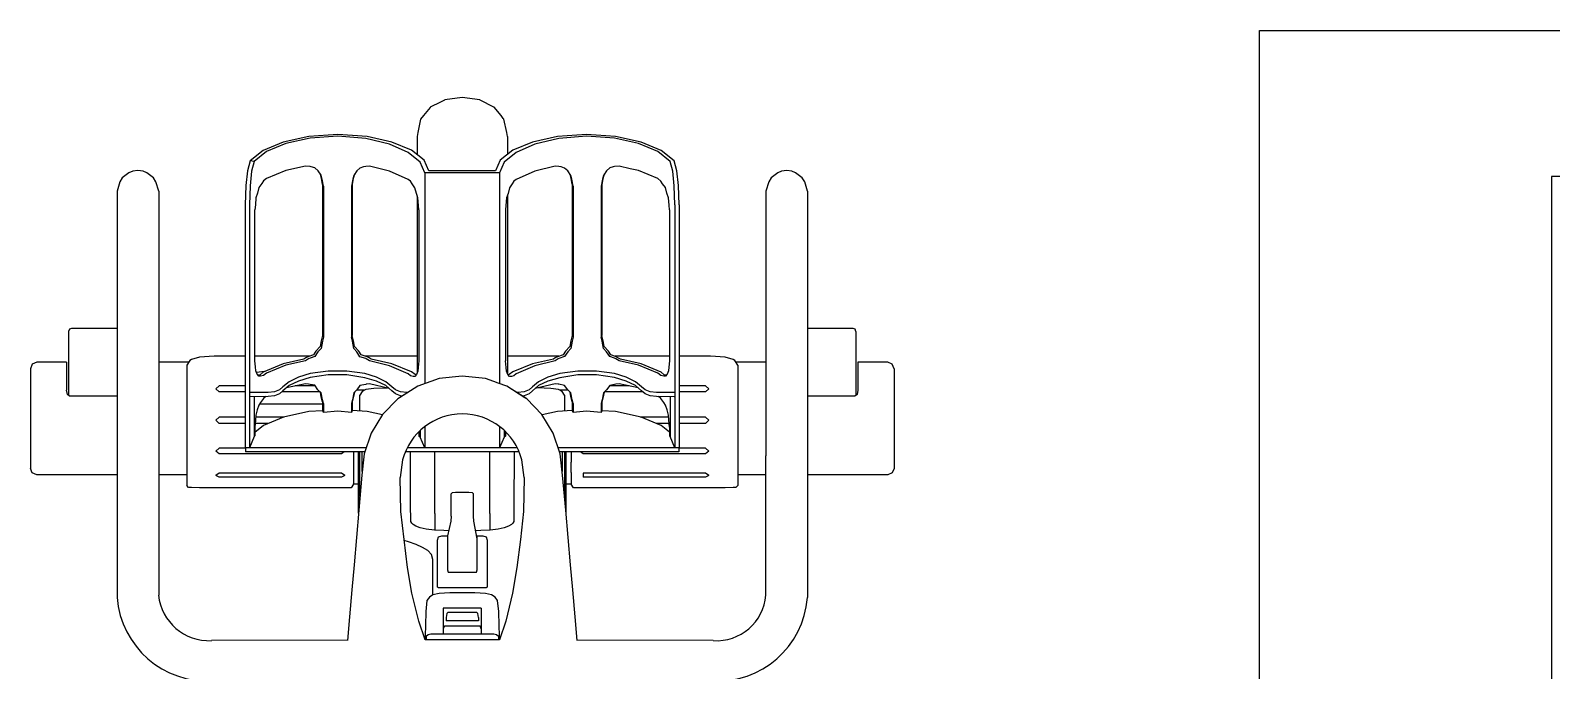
# Model space of a CAD drawing. Header units: millimetres. Extents: x 61345 to 69644, y 9491 to 29385.
# Drawn here: x 66960.1 to 67064.2, y 12051.8 to 12095.7 of the extents above; entities that cross this region are included whole.
import ezdxf

# ---------------------------------------------------------------- set-up
doc = ezdxf.new("R2010")
doc.units = ezdxf.units.MM
doc.layers.add('Plan Archi', color=8, linetype='Continuous')

msp = doc.modelspace()

# ---------------------------------------------------------------- linework, layer by layer
at = {"layer": 'Plan Archi'}
for p, q in [((66988.13, 12090.75), (66987.44, 12090.39)), ((66988.41, 12090.89), (66988.13, 12090.75)), ((66988.43, 12090.9), (66988.41, 12090.89)), ((66989.63, 12091.07), (66988.43, 12090.9)), ((66990.83, 12090.9), (66989.63, 12091.07)), ((66990.85, 12090.89), (66990.83, 12090.9)), ((66991.8, 12090.4), (66990.85, 12090.89)), ((66986.78, 12089.57), (66986.59, 12088.66)), ((66986.97, 12089.84), (66986.78, 12089.57)), ((66987.43, 12090.37), (66986.97, 12089.84)), ((66987.44, 12090.39), (66987.43, 12090.37)), ((66991.82, 12090.39), (66991.8, 12090.4)), ((66992.29, 12089.84), (66991.82, 12090.39)), ((66992.44, 12089.63), (66992.29, 12089.84)), ((66992.48, 12089.57), (66992.44, 12089.63)), ((66992.68, 12088.66), (66992.48, 12089.57)), ((66981.12, 12088.53), (66979.12, 12088.39)), ((66983.11, 12088.39), (66981.12, 12088.53)), ((66986.59, 12088.66), (66986.54, 12088.38)), ((66992.72, 12088.38), (66992.68, 12088.66)), ((66998.13, 12088.53), (66996.14, 12088.39)), ((67000.13, 12088.39), (66998.13, 12088.53)), ((66976.01, 12087.44), (66975.11, 12086.72)), ((66977.38, 12088.01), (66976.01, 12087.44)), ((66977.55, 12087.91), (66976.24, 12087.37)), ((66979.12, 12088.39), (66977.38, 12088.01)), ((66979.21, 12088.27), (66977.55, 12087.91)), ((66981.12, 12088.41), (66979.21, 12088.27)), ((66983.02, 12088.26), (66981.12, 12088.41)), ((66984.65, 12087.87), (66983.02, 12088.26)), ((66984.82, 12088.01), (66983.11, 12088.39)), ((66985.93, 12087.3), (66984.65, 12087.87)), ((66986.16, 12087.45), (66984.82, 12088.01)), ((66987.03, 12086.77), (66986.16, 12087.45)), ((66986.54, 12088.38), (66986.54, 12087.16)), ((66993.09, 12087.45), (66992.22, 12086.77)), ((66992.72, 12088.38), (66992.72, 12087.17)), ((66994.43, 12088.01), (66993.09, 12087.45)), ((66994.6, 12087.87), (66993.32, 12087.3)), ((66996.14, 12088.39), (66994.43, 12088.01)), ((66996.23, 12088.26), (66994.6, 12087.87)), ((66998.13, 12088.41), (66996.23, 12088.26)), ((67000.04, 12088.27), (66998.13, 12088.41)), ((67001.7, 12087.91), (67000.04, 12088.27)), ((67001.87, 12088.01), (67000.13, 12088.39)), ((67003.01, 12087.37), (67001.7, 12087.91)), ((67003.24, 12087.44), (67001.87, 12088.01)), ((67004.14, 12086.72), (67003.24, 12087.44)), ((66975.11, 12086.72), (66974.93, 12086.03)), ((66975.38, 12086.68), (66975.11, 12086.72)), ((66975.38, 12086.68), (66975.21, 12086.01)), ((66976.24, 12087.37), (66975.38, 12086.68)), ((66986.76, 12086.63), (66985.93, 12087.3)), ((66987.06, 12085.91), (66986.76, 12086.63)), ((66987.34, 12086.03), (66987.03, 12086.77)), ((66992.22, 12086.77), (66991.91, 12086.03)), ((66992.49, 12086.63), (66992.19, 12085.91)), ((66993.32, 12087.3), (66992.49, 12086.63)), ((67003.87, 12086.68), (67003.01, 12087.37)), ((67004.04, 12086.01), (67003.87, 12086.68)), ((67004.32, 12086.03), (67004.14, 12086.72)), ((66966.36, 12085.55), (66966.2, 12085.29)), ((66966.81, 12085.91), (66966.36, 12085.55)), ((66967.07, 12086.02), (66966.81, 12085.91)), ((66967.43, 12086.06), (66967.07, 12086.02)), ((66967.78, 12086.02), (66967.43, 12086.06)), ((66968.04, 12085.91), (66967.78, 12086.02)), ((66968.49, 12085.55), (66968.04, 12085.91)), ((66968.66, 12085.29), (66968.49, 12085.55)), ((66974.93, 12086.03), (66974.82, 12085.03)), ((66975.21, 12086.01), (66975.11, 12085.02)), ((66976.03, 12085.35), (66975.92, 12085.17)), ((66976.24, 12085.51), (66976.03, 12085.35)), ((66977.55, 12086.06), (66976.24, 12085.51)), ((66978.9, 12086.35), (66977.55, 12086.06)), ((66979.21, 12086.33), (66978.9, 12086.35)), ((66979.29, 12086.32), (66979.21, 12086.33)), ((66979.53, 12086.24), (66979.29, 12086.32)), ((66979.76, 12086.03), (66979.53, 12086.24)), ((66979.97, 12085.74), (66979.76, 12086.03)), ((66980, 12085.51), (66979.92, 12085.8)), ((66980.04, 12085.47), (66979.97, 12085.74)), ((66980.07, 12085.11), (66980, 12085.51)), ((66980.13, 12084.99), (66980.04, 12085.47)), ((66982.13, 12085.47), (66982.04, 12084.99)), ((66982.17, 12085.51), (66982.1, 12085.12)), ((66982.2, 12085.73), (66982.13, 12085.47)), ((66982.25, 12085.8), (66982.17, 12085.51)), ((66982.41, 12086.03), (66982.2, 12085.73)), ((66982.63, 12086.23), (66982.41, 12086.03)), ((66982.88, 12086.31), (66982.63, 12086.23)), ((66983.02, 12086.34), (66982.88, 12086.31)), ((66983.27, 12086.35), (66983.02, 12086.34)), ((66984.65, 12086.02), (66983.27, 12086.35)), ((66985.93, 12085.45), (66984.65, 12086.02)), ((66986.08, 12085.33), (66985.93, 12085.45)), ((66986.2, 12085.14), (66986.08, 12085.33)), ((66987.06, 12085.91), (66987.06, 12071.46)), ((66992.19, 12085.91), (66987.06, 12085.91)), ((66991.91, 12086.03), (66987.34, 12086.03)), ((66992.19, 12085.91), (66992.19, 12071.46)), ((66993.17, 12085.33), (66993.05, 12085.14)), ((66993.32, 12085.45), (66993.17, 12085.33)), ((66994.6, 12086.02), (66993.32, 12085.45)), ((66995.99, 12086.35), (66994.6, 12086.02)), ((66996.23, 12086.34), (66995.99, 12086.35)), ((66996.39, 12086.31), (66996.23, 12086.34)), ((66996.63, 12086.23), (66996.39, 12086.31)), ((66996.86, 12086.03), (66996.63, 12086.23)), ((66997.06, 12085.73), (66996.86, 12086.03)), ((66997.09, 12085.51), (66997.01, 12085.8)), ((66997.13, 12085.47), (66997.06, 12085.73)), ((66997.16, 12085.12), (66997.09, 12085.51)), ((66997.22, 12084.99), (66997.13, 12085.47)), ((66999.22, 12085.47), (66999.14, 12084.99)), ((66999.26, 12085.5), (66999.19, 12085.11)), ((66999.29, 12085.73), (66999.22, 12085.47)), ((66999.26, 12085.5), (66999.22, 12085.47)), ((66999.34, 12085.8), (66999.26, 12085.5)), ((66999.5, 12086.03), (66999.29, 12085.73)), ((66999.73, 12086.24), (66999.5, 12086.03)), ((66999.97, 12086.32), (66999.73, 12086.24)), ((67000.04, 12086.33), (66999.97, 12086.32)), ((67000.36, 12086.35), (67000.04, 12086.33)), ((67001.13, 12086.18), (67000.36, 12086.35)), ((67001.7, 12086.06), (67001.13, 12086.18)), ((67003.01, 12085.51), (67001.7, 12086.06)), ((67003.22, 12085.34), (67003.01, 12085.51)), ((67003.34, 12085.16), (67003.22, 12085.34)), ((67004.14, 12085.02), (67004.04, 12086.01)), ((67004.43, 12085.03), (67004.32, 12086.03)), ((67010.77, 12085.55), (67010.61, 12085.29)), ((67011.22, 12085.91), (67010.77, 12085.55)), ((67011.48, 12086.02), (67011.22, 12085.91)), ((67011.84, 12086.06), (67011.48, 12086.02)), ((67012.19, 12086.02), (67011.84, 12086.06)), ((67012.45, 12085.91), (67012.19, 12086.02)), ((67012.9, 12085.55), (67012.45, 12085.91)), ((67013.07, 12085.29), (67012.9, 12085.55)), ((66966.2, 12085.29), (66966.01, 12084.64)), ((66966.01, 12084.64), (66966.01, 12070.77)), ((66968.85, 12084.64), (66968.66, 12085.29)), ((66968.85, 12084.64), (66968.85, 12070.77)), ((66974.82, 12085.03), (66974.78, 12083.71)), ((66975.11, 12085.02), (66975.07, 12083.71)), ((66975.62, 12084.52), (66975.51, 12084.19)), ((66975.71, 12084.89), (66975.62, 12084.52)), ((66975.92, 12085.17), (66975.71, 12084.89)), ((66980.07, 12085.11), (66980.07, 12080.42)), ((66980.13, 12084.99), (66980.13, 12081.57)), ((66982.04, 12084.99), (66982.04, 12081.59)), ((66982.1, 12085.12), (66982.1, 12080.38)), ((66986.38, 12084.88), (66986.2, 12085.14)), ((66986.49, 12084.48), (66986.38, 12084.88)), ((66986.59, 12084.18), (66986.49, 12084.48)), ((66986.54, 12084.33), (66986.54, 12084.3)), ((66986.54, 12084.31), (66986.54, 12084.3)), ((66986.54, 12084.3), (66986.54, 12081.71)), ((66992.77, 12084.48), (66992.66, 12084.18)), ((66992.72, 12084.36), (66992.72, 12084.3)), ((66992.72, 12084.3), (66992.72, 12081.71)), ((66992.87, 12084.88), (66992.77, 12084.48)), ((66993.05, 12085.14), (66992.87, 12084.88)), ((66997.16, 12085.12), (66997.16, 12080.37)), ((66997.22, 12084.99), (66997.22, 12081.58)), ((66999.19, 12085.11), (66999.14, 12084.99)), ((66999.14, 12084.99), (66999.14, 12081.58)), ((66999.19, 12085.11), (66999.19, 12080.43)), ((67003.54, 12084.89), (67003.34, 12085.16)), ((67003.64, 12084.51), (67003.54, 12084.89)), ((67003.75, 12084.19), (67003.64, 12084.51)), ((67004.18, 12083.71), (67004.14, 12085.02)), ((67004.47, 12083.71), (67004.43, 12085.03)), ((67010.61, 12085.29), (67010.42, 12084.64)), ((67010.42, 12084.64), (67010.42, 12070.77)), ((67013.26, 12084.64), (67013.07, 12085.29)), ((67013.26, 12084.64), (67013.26, 12070.77)), ((66974.78, 12083.71), (66974.78, 12067.07)), ((66975.07, 12083.71), (66975.07, 12067.07)), ((66975.47, 12083.7), (66975.43, 12083.38)), ((66975.43, 12073.03), (66975.43, 12083.38)), ((66975.51, 12084.19), (66975.47, 12083.7)), ((66986.63, 12083.66), (66986.59, 12084.18)), ((66986.66, 12083.37), (66986.63, 12083.66)), ((66986.66, 12083.37), (66986.66, 12076.53)), ((66992.62, 12083.66), (66992.59, 12083.37)), ((66992.59, 12083.37), (66992.59, 12076.59)), ((66992.66, 12084.18), (66992.62, 12083.66)), ((67003.79, 12083.69), (67003.75, 12084.19)), ((67003.82, 12083.38), (67003.79, 12083.69)), ((67003.82, 12083.38), (67003.82, 12076.86)), ((67004.18, 12083.71), (67004.18, 12067.07)), ((67004.47, 12083.71), (67004.47, 12067.07)), ((66980.13, 12081.57), (66980.13, 12074.65)), ((66982.04, 12081.59), (66982.04, 12074.64)), ((66986.54, 12081.71), (66986.54, 12078.97)), ((66992.72, 12081.71), (66992.72, 12078.97)), ((66997.22, 12081.58), (66997.22, 12074.65)), ((66999.14, 12081.58), (66999.14, 12074.65)), ((66980.07, 12080.42), (66980.07, 12074.77)), ((66982.1, 12080.38), (66982.1, 12074.77)), ((66997.16, 12080.37), (66997.16, 12074.77)), ((66999.19, 12080.43), (66999.19, 12074.76)), ((66986.54, 12078.97), (66986.54, 12076.13)), ((66992.72, 12078.97), (66992.72, 12076.13)), ((66986.54, 12076.13), (66986.54, 12073.23)), ((66986.66, 12076.53), (66986.66, 12073.02)), ((66992.59, 12076.59), (66992.59, 12073.02)), ((66992.72, 12076.13), (66992.72, 12073.23)), ((67003.82, 12076.86), (67003.82, 12073.03)), ((66962.74, 12075.19), (66962.68, 12075.04)), ((66962.68, 12075.04), (66962.68, 12074.73)), ((66962.89, 12075.25), (66962.74, 12075.19)), ((66966.01, 12075.25), (66962.89, 12075.25)), ((67016.38, 12075.25), (67013.26, 12075.25)), ((67016.52, 12075.19), (67016.38, 12075.25)), ((67016.58, 12075.04), (67016.52, 12075.19)), ((67016.58, 12075.04), (67016.58, 12074.73)), ((66962.68, 12074.73), (66962.68, 12073.84)), ((66979.91, 12074), (66979.61, 12073.68)), ((66979.97, 12073.88), (66979.75, 12073.64)), ((66979.98, 12074.4), (66979.91, 12074)), ((66980.06, 12074.38), (66979.97, 12073.88)), ((66980.07, 12074.77), (66979.98, 12074.4)), ((66980.13, 12074.65), (66980.06, 12074.38)), ((66982.11, 12074.38), (66982.04, 12074.64)), ((66982.19, 12074.4), (66982.1, 12074.77)), ((66982.2, 12073.88), (66982.11, 12074.38)), ((66982.26, 12074.01), (66982.19, 12074.4)), ((66982.41, 12073.64), (66982.2, 12073.88)), ((66982.56, 12073.68), (66982.26, 12074.01)), ((66997, 12074.01), (66996.7, 12073.68)), ((66997.06, 12073.88), (66996.85, 12073.64)), ((66997.07, 12074.4), (66997, 12074.01)), ((66997.15, 12074.38), (66997.06, 12073.88)), ((66997.16, 12074.77), (66997.07, 12074.4)), ((66997.22, 12074.65), (66997.15, 12074.38)), ((66999.2, 12074.38), (66999.14, 12074.65)), ((66999.28, 12074.4), (66999.19, 12074.76)), ((66999.29, 12073.88), (66999.2, 12074.38)), ((66999.35, 12074), (66999.28, 12074.4)), ((66999.51, 12073.64), (66999.29, 12073.88)), ((66999.65, 12073.68), (66999.35, 12074)), ((67016.58, 12074.73), (67016.58, 12073.84)), ((66960.52, 12072.93), (66960.2, 12072.8)), ((66962.55, 12072.93), (66960.52, 12072.93)), ((66962.55, 12072.93), (66962.55, 12072.63)), ((66962.68, 12073.84), (66962.68, 12072.51)), ((66970.9, 12072.93), (66968.85, 12072.93)), ((66970.98, 12073.04), (66970.77, 12072.73)), ((66971.09, 12073.11), (66970.98, 12073.04)), ((66971.64, 12073.28), (66971.09, 12073.11)), ((66972.64, 12073.34), (66971.64, 12073.28)), ((66972.98, 12073.34), (66972.64, 12073.34)), ((66974.78, 12073.34), (66972.98, 12073.34)), ((66979.17, 12073.34), (66975.43, 12073.34)), ((66975.47, 12072.61), (66975.43, 12073.03)), ((66977.38, 12072.83), (66976.01, 12072.26)), ((66978.79, 12073.14), (66977.38, 12072.83)), ((66978.9, 12073.03), (66977.55, 12072.73)), ((66978.93, 12073.23), (66978.79, 12073.14)), ((66979.11, 12073.16), (66978.9, 12073.03)), ((66979.12, 12073.32), (66978.93, 12073.23)), ((66979.21, 12073.21), (66979.11, 12073.16)), ((66979.45, 12073.44), (66979.12, 12073.32)), ((66979.53, 12073.32), (66979.21, 12073.21)), ((66979.61, 12073.68), (66979.45, 12073.44)), ((66979.75, 12073.64), (66979.53, 12073.32)), ((66982.63, 12073.31), (66982.41, 12073.64)), ((66982.72, 12073.44), (66982.56, 12073.68)), ((66983.02, 12073.18), (66982.63, 12073.31)), ((66983.11, 12073.31), (66982.72, 12073.44)), ((66986.54, 12073.34), (66983.01, 12073.34)), ((66983.06, 12073.16), (66983.02, 12073.18)), ((66983.27, 12073.02), (66983.06, 12073.16)), ((66983.26, 12073.23), (66983.11, 12073.31)), ((66983.39, 12073.15), (66983.26, 12073.23)), ((66984.65, 12072.69), (66983.27, 12073.02)), ((66984.82, 12072.83), (66983.39, 12073.15)), ((66986.16, 12072.27), (66984.82, 12072.83)), ((66986.54, 12073.23), (66986.54, 12072.21)), ((66986.66, 12073.02), (66986.62, 12072.57)), ((66992.63, 12072.57), (66992.59, 12073.02)), ((66996.25, 12073.34), (66992.72, 12073.34)), ((66992.72, 12073.23), (66992.72, 12072.19)), ((66994.43, 12072.83), (66993.09, 12072.27)), ((66995.87, 12073.15), (66994.43, 12072.83)), ((66995.99, 12073.03), (66994.6, 12072.69)), ((66996, 12073.23), (66995.87, 12073.15)), ((66996.2, 12073.16), (66995.99, 12073.03)), ((66996.14, 12073.3), (66996, 12073.23)), ((66996.54, 12073.44), (66996.14, 12073.3)), ((66996.23, 12073.18), (66996.2, 12073.16)), ((66996.63, 12073.32), (66996.23, 12073.18)), ((66996.7, 12073.68), (66996.54, 12073.44)), ((66996.85, 12073.64), (66996.63, 12073.32)), ((66999.73, 12073.32), (66999.51, 12073.64)), ((66999.81, 12073.44), (66999.65, 12073.68)), ((67000.04, 12073.21), (66999.73, 12073.32)), ((67000.13, 12073.33), (66999.81, 12073.44)), ((67000.15, 12073.16), (67000.04, 12073.21)), ((67003.82, 12073.34), (67000.09, 12073.34)), ((67000.33, 12073.22), (67000.13, 12073.33)), ((67000.36, 12073.02), (67000.15, 12073.16)), ((67000.47, 12073.14), (67000.33, 12073.22)), ((67001.7, 12072.73), (67000.36, 12073.02)), ((67001.87, 12072.83), (67000.47, 12073.14)), ((67003.24, 12072.26), (67001.87, 12072.83)), ((67003.82, 12073.03), (67003.78, 12072.6)), ((67006.28, 12073.34), (67004.47, 12073.34)), ((67006.62, 12073.34), (67006.28, 12073.34)), ((67007.62, 12073.28), (67006.62, 12073.34)), ((67008.18, 12073.11), (67007.62, 12073.28)), ((67008.29, 12073.04), (67008.18, 12073.11)), ((67008.49, 12072.73), (67008.29, 12073.04)), ((67010.42, 12072.93), (67008.36, 12072.93)), ((67016.58, 12073.84), (67016.58, 12072.51)), ((67018.75, 12072.93), (67016.71, 12072.93)), ((67016.71, 12072.93), (67016.71, 12072.63)), ((67019.06, 12072.8), (67018.75, 12072.93)), ((66960.2, 12072.8), (66960.07, 12072.48)), ((66960.07, 12072.48), (66960.07, 12072.22)), ((66960.07, 12072.22), (66960.07, 12071.49)), ((66962.55, 12072.63), (66962.55, 12071.8)), ((66962.55, 12071.8), (66962.55, 12071.03)), ((66962.68, 12072.51), (66962.68, 12070.94)), ((66970.77, 12072.73), (66970.77, 12071.97)), ((66970.77, 12071.97), (66970.77, 12071.06)), ((66975.51, 12072.34), (66975.47, 12072.61)), ((66975.6, 12072.12), (66975.51, 12072.34)), ((66976.1, 12072.3), (66975.55, 12072.24)), ((66975.71, 12071.97), (66975.6, 12072.12)), ((66975.79, 12072.08), (66975.65, 12072.05)), ((66975.83, 12071.97), (66975.71, 12071.97)), ((66976.01, 12072.26), (66975.79, 12072.08)), ((66976.03, 12072.02), (66975.83, 12071.97)), ((66976.24, 12072.19), (66976.03, 12072.02)), ((66977.55, 12072.73), (66976.24, 12072.19)), ((66978.41, 12071.91), (66977.78, 12071.6)), ((66979.22, 12072.15), (66978.41, 12071.91)), ((66979.22, 12071.88), (66978.41, 12071.63)), ((66980.45, 12072.33), (66979.22, 12072.15)), ((66980.45, 12072.06), (66979.22, 12071.88)), ((66981.73, 12072.33), (66980.45, 12072.33)), ((66981.73, 12072.06), (66980.45, 12072.06)), ((66982.96, 12072.15), (66981.73, 12072.33)), ((66982.96, 12071.87), (66981.73, 12072.06)), ((66983.77, 12071.91), (66982.96, 12072.15)), ((66983.77, 12071.63), (66982.96, 12071.87)), ((66984.4, 12071.6), (66983.77, 12071.91)), ((66985.93, 12072.13), (66984.65, 12072.69)), ((66986.08, 12072), (66985.93, 12072.13)), ((66986.26, 12071.96), (66986.08, 12072)), ((66986.4, 12072.09), (66986.16, 12072.27)), ((66986.38, 12071.96), (66986.26, 12071.96)), ((66986.49, 12072.09), (66986.38, 12071.96)), ((66986.47, 12072.07), (66986.4, 12072.09)), ((66986.59, 12072.33), (66986.49, 12072.09)), ((66986.62, 12072.57), (66986.59, 12072.33)), ((66988.04, 12071.81), (66987.48, 12071.61)), ((66989.63, 12071.98), (66988.04, 12071.81)), ((66991.23, 12071.81), (66989.63, 12071.98)), ((66991.79, 12071.61), (66991.23, 12071.81)), ((66992.66, 12072.33), (66992.63, 12072.57)), ((66992.76, 12072.1), (66992.66, 12072.33)), ((66992.87, 12071.96), (66992.76, 12072.1)), ((66992.85, 12072.09), (66992.78, 12072.07)), ((66993.09, 12072.27), (66992.85, 12072.09)), ((66992.99, 12071.96), (66992.87, 12071.96)), ((66993.17, 12072.01), (66992.99, 12071.96)), ((66993.32, 12072.13), (66993.17, 12072.01)), ((66994.6, 12072.69), (66993.32, 12072.13)), ((66995.49, 12071.91), (66994.86, 12071.6)), ((66996.3, 12072.15), (66995.49, 12071.91)), ((66996.3, 12071.87), (66995.49, 12071.63)), ((66997.53, 12072.33), (66996.3, 12072.15)), ((66997.53, 12072.06), (66996.3, 12071.87)), ((66998.81, 12072.33), (66997.53, 12072.33)), ((66998.81, 12072.06), (66997.53, 12072.06)), ((67000.04, 12072.15), (66998.81, 12072.33)), ((67000.04, 12071.88), (66998.81, 12072.06)), ((67000.85, 12071.91), (67000.04, 12072.15)), ((67000.85, 12071.63), (67000.04, 12071.88)), ((67001.48, 12071.6), (67000.85, 12071.91)), ((67003.01, 12072.19), (67001.7, 12072.73)), ((67003.22, 12072.02), (67003.01, 12072.19)), ((67003.42, 12071.97), (67003.22, 12072.02)), ((67003.46, 12072.08), (67003.24, 12072.26)), ((67003.54, 12071.97), (67003.42, 12071.97)), ((67003.6, 12072.05), (67003.46, 12072.08)), ((67003.65, 12072.12), (67003.54, 12071.97)), ((67003.75, 12072.34), (67003.65, 12072.12)), ((67003.78, 12072.6), (67003.75, 12072.34)), ((67008.49, 12072.73), (67008.49, 12071.97)), ((67008.49, 12071.97), (67008.49, 12071.06)), ((67016.58, 12072.51), (67016.58, 12070.94)), ((67016.71, 12072.63), (67016.71, 12071.8)), ((67016.71, 12071.8), (67016.71, 12071.03)), ((67019.19, 12072.48), (67019.06, 12072.8)), ((67019.19, 12072.48), (67019.19, 12072.22)), ((67019.19, 12072.22), (67019.19, 12071.49)), ((66960.07, 12071.49), (66960.07, 12070.38)), ((66962.61, 12070.72), (66962.55, 12071.03)), ((66962.68, 12070.94), (66962.68, 12070.66)), ((66966.01, 12070.77), (66966.01, 12069.75)), ((66968.85, 12070.77), (66968.85, 12069.75)), ((66970.77, 12071.06), (66970.77, 12070.04)), ((66972.98, 12071.31), (66972.76, 12071.12)), ((66972.98, 12070.9), (66972.76, 12071.12)), ((66974.78, 12071.31), (66972.98, 12071.31)), ((66974.78, 12070.9), (66972.98, 12070.9)), ((66976.34, 12070.85), (66975.11, 12070.85)), ((66976.77, 12070.91), (66976.34, 12070.85)), ((66977.12, 12071.05), (66976.77, 12070.91)), ((66977.12, 12070.77), (66976.77, 12070.63)), ((66977.36, 12071.24), (66977.12, 12071.05)), ((66977.36, 12070.97), (66977.12, 12070.77)), ((66979.9, 12070.9), (66977.28, 12070.9)), ((66977.78, 12071.6), (66977.36, 12071.24)), ((66977.78, 12071.33), (66977.36, 12070.97)), ((66978.9, 12071.46), (66977.6, 12071.18)), ((66978.41, 12071.63), (66977.78, 12071.33)), ((66979.56, 12071.31), (66978.19, 12071.31)), ((66979.11, 12071.42), (66978.9, 12071.46)), ((66979.21, 12071.41), (66979.11, 12071.42)), ((66979.53, 12071.35), (66979.21, 12071.41)), ((66979.75, 12071.05), (66979.53, 12071.35)), ((66979.97, 12070.84), (66979.75, 12071.05)), ((66979.98, 12070.57), (66979.92, 12070.89)), ((66980.06, 12070.36), (66979.97, 12070.84)), ((66982.2, 12070.84), (66982.11, 12070.35)), ((66982.25, 12070.89), (66982.19, 12070.58)), ((66982.41, 12071.05), (66982.2, 12070.84)), ((66982.96, 12071.02), (66982.39, 12071.02)), ((66982.63, 12071.34), (66982.41, 12071.05)), ((66983.02, 12071.41), (66982.63, 12071.34)), ((66982.79, 12070.92), (66982.63, 12070.68)), ((66983.04, 12071.07), (66982.79, 12070.92)), ((66983.06, 12071.42), (66983.02, 12071.41)), ((66983.57, 12071.14), (66983.04, 12071.07)), ((66983.27, 12071.45), (66983.06, 12071.42)), ((66984.63, 12071.13), (66983.27, 12071.45)), ((66984.48, 12071.16), (66983.57, 12071.14)), ((66984.4, 12071.33), (66983.77, 12071.63)), ((66984.82, 12071.24), (66984.4, 12071.6)), ((66984.82, 12070.97), (66984.4, 12071.33)), ((66985.06, 12071.05), (66984.82, 12071.24)), ((66985.06, 12070.77), (66984.82, 12070.97)), ((66985.4, 12070.91), (66985.06, 12071.05)), ((66985.4, 12070.63), (66985.06, 12070.77)), ((66986.51, 12071.24), (66985.23, 12070.42)), ((66986.59, 12071.3), (66985.34, 12070.5)), ((66985.84, 12070.85), (66985.4, 12070.91)), ((66985.84, 12070.85), (66985.84, 12070.81)), ((66985.9, 12070.85), (66985.84, 12070.85)), ((66986.59, 12071.3), (66986.51, 12071.24)), ((66987.17, 12071.5), (66986.59, 12071.3)), ((66987.48, 12071.61), (66987.17, 12071.5)), ((66992.09, 12071.5), (66991.79, 12071.61)), ((66992.67, 12071.3), (66992.09, 12071.5)), ((66992.75, 12071.24), (66992.67, 12071.3)), ((66993.92, 12070.5), (66992.67, 12071.3)), ((66994.04, 12070.42), (66992.75, 12071.24)), ((66993.43, 12070.85), (66993.36, 12070.85)), ((66993.86, 12070.91), (66993.43, 12070.85)), ((66994.21, 12071.05), (66993.86, 12070.91)), ((66994.21, 12070.77), (66993.86, 12070.63)), ((66994.44, 12071.24), (66994.21, 12071.05)), ((66994.44, 12070.97), (66994.21, 12070.77)), ((66994.86, 12071.6), (66994.44, 12071.24)), ((66994.86, 12071.33), (66994.44, 12070.97)), ((66995.99, 12071.46), (66994.63, 12071.13)), ((66995.69, 12071.14), (66994.77, 12071.17)), ((66995.49, 12071.63), (66994.86, 12071.33)), ((66996.22, 12071.07), (66995.69, 12071.14)), ((66996.2, 12071.42), (66995.99, 12071.46)), ((66996.23, 12071.42), (66996.2, 12071.42)), ((66996.48, 12070.92), (66996.22, 12071.07)), ((66996.63, 12071.34), (66996.23, 12071.42)), ((66996.88, 12071.02), (66996.31, 12071.02)), ((66996.63, 12070.68), (66996.48, 12070.92)), ((66996.85, 12071.05), (66996.63, 12071.34)), ((66997.06, 12070.84), (66996.85, 12071.05)), ((66997.07, 12070.58), (66997.01, 12070.89)), ((66997.15, 12070.35), (66997.06, 12070.84)), ((66999.29, 12070.84), (66999.2, 12070.36)), ((66999.34, 12070.89), (66999.28, 12070.57)), ((66999.51, 12071.05), (66999.29, 12070.84)), ((67001.98, 12070.9), (66999.36, 12070.9)), ((66999.73, 12071.34), (66999.51, 12071.05)), ((67001.06, 12071.31), (66999.7, 12071.31)), ((67000.04, 12071.41), (66999.73, 12071.34)), ((67000.15, 12071.42), (67000.04, 12071.41)), ((67000.36, 12071.46), (67000.15, 12071.42)), ((67001.67, 12071.17), (67000.36, 12071.46)), ((67001.48, 12071.33), (67000.85, 12071.63)), ((67001.9, 12071.24), (67001.48, 12071.6)), ((67001.9, 12070.97), (67001.48, 12071.33)), ((67002.14, 12071.05), (67001.9, 12071.24)), ((67002.14, 12070.77), (67001.9, 12070.97)), ((67002.49, 12070.91), (67002.14, 12071.05)), ((67002.49, 12070.63), (67002.14, 12070.77)), ((67002.92, 12070.85), (67002.49, 12070.91)), ((67004.14, 12070.85), (67002.92, 12070.85)), ((67006.28, 12071.31), (67004.47, 12071.31)), ((67006.28, 12070.9), (67004.47, 12070.9)), ((67006.5, 12071.12), (67006.28, 12071.31)), ((67006.5, 12071.12), (67006.28, 12070.9)), ((67008.49, 12071.06), (67008.49, 12070.04)), ((67010.42, 12070.77), (67010.42, 12069.75)), ((67013.26, 12070.77), (67013.26, 12069.75)), ((67016.58, 12070.94), (67016.58, 12070.66)), ((67016.71, 12071.03), (67016.65, 12070.72)), ((67019.19, 12071.49), (67019.19, 12070.38)), ((66960.07, 12070.38), (66960.07, 12069.07)), ((66962.75, 12070.6), (66962.61, 12070.72)), ((66966.01, 12070.6), (66962.75, 12070.6)), ((66966.01, 12069.75), (66966.01, 12068.69)), ((66968.85, 12069.75), (66968.85, 12068.69)), ((66970.77, 12070.04), (66970.77, 12068.96)), ((66976.34, 12070.58), (66975.11, 12070.57)), ((66975.38, 12070.57), (66975.38, 12067.84)), ((66975.71, 12070), (66975.6, 12069.67)), ((66975.83, 12070.18), (66975.71, 12070)), ((66980.07, 12070.06), (66975.76, 12070.06)), ((66976.03, 12070.45), (66975.83, 12070.18)), ((66976.19, 12070.58), (66976.03, 12070.45)), ((66976.77, 12070.63), (66976.34, 12070.58)), ((66980.07, 12070.22), (66979.98, 12070.57)), ((66980.13, 12070.1), (66980.06, 12070.36)), ((66980.07, 12070.22), (66980.07, 12069.62)), ((66980.13, 12070.1), (66980.13, 12069.5)), ((66982.11, 12070.35), (66982.04, 12070.1)), ((66982.04, 12070.1), (66982.04, 12069.49)), ((66982.19, 12070.58), (66982.1, 12070.22)), ((66982.1, 12070.22), (66982.1, 12069.62)), ((66982.63, 12069.58), (66982.63, 12070.68)), ((66985.23, 12070.42), (66984.18, 12069.35)), ((66985.34, 12070.5), (66985.23, 12070.42)), ((66985.53, 12070.61), (66985.4, 12070.63)), ((66993.86, 12070.63), (66993.73, 12070.61)), ((66994.04, 12070.42), (66993.92, 12070.5)), ((66995.08, 12069.35), (66994.04, 12070.42)), ((66996.63, 12070.68), (66996.63, 12069.58)), ((66997.16, 12070.22), (66997.07, 12070.58)), ((66997.22, 12070.1), (66997.15, 12070.35)), ((66997.16, 12070.22), (66997.16, 12069.62)), ((66997.22, 12070.1), (66997.22, 12069.5)), ((66999.2, 12070.36), (66999.14, 12070.1)), ((66999.14, 12070.1), (66999.14, 12069.5)), ((66999.28, 12070.57), (66999.19, 12070.22)), ((66999.19, 12070.22), (66999.19, 12069.61)), ((67002.92, 12070.58), (67002.49, 12070.63)), ((67004.14, 12070.57), (67002.92, 12070.58)), ((67003.22, 12070.45), (67003.06, 12070.58)), ((67003.42, 12070.18), (67003.22, 12070.45)), ((67003.54, 12070), (67003.42, 12070.18)), ((67003.65, 12069.67), (67003.54, 12070)), ((67003.87, 12070.57), (67003.87, 12067.84)), ((67008.49, 12070.04), (67008.49, 12068.96)), ((67010.42, 12069.75), (67010.42, 12068.69)), ((67016.51, 12070.6), (67013.26, 12070.6)), ((67013.26, 12069.75), (67013.26, 12068.69)), ((67016.65, 12070.72), (67016.51, 12070.6)), ((67019.19, 12070.38), (67019.19, 12069.07)), ((66960.07, 12069.07), (66960.07, 12067.77)), ((66966.01, 12068.69), (66966.01, 12067.61)), ((66968.85, 12068.69), (66968.85, 12067.61)), ((66970.77, 12068.96), (66970.77, 12067.89)), ((66972.98, 12069.18), (66972.76, 12068.96)), ((66972.98, 12068.74), (66972.76, 12068.96)), ((66974.78, 12069.18), (66972.98, 12069.18)), ((66974.78, 12068.74), (66972.98, 12068.74)), ((66975.47, 12068.97), (66975.43, 12068.49)), ((66976.36, 12068.74), (66975.45, 12068.74)), ((66975.51, 12069.3), (66975.47, 12068.97)), ((66977.45, 12069.18), (66975.49, 12069.18)), ((66975.6, 12069.67), (66975.51, 12069.3)), ((66977.39, 12069.17), (66976.02, 12068.6)), ((66979.13, 12069.55), (66977.39, 12069.17)), ((66980.07, 12069.61), (66979.13, 12069.55)), ((66980.13, 12069.5), (66980.07, 12069.62)), ((66981.12, 12069.57), (66980.13, 12069.5)), ((66982.04, 12069.49), (66981.12, 12069.57)), ((66982.1, 12069.62), (66982.04, 12069.49)), ((66983.12, 12069.55), (66982.1, 12069.62)), ((66984.16, 12069.32), (66983.12, 12069.55)), ((66984.18, 12069.35), (66983.4, 12068.08)), ((66995.86, 12068.08), (66995.08, 12069.35)), ((66996.14, 12069.55), (66995.1, 12069.32)), ((66997.16, 12069.62), (66996.14, 12069.55)), ((66997.22, 12069.5), (66997.16, 12069.62)), ((66998.13, 12069.57), (66997.22, 12069.5)), ((66999.14, 12069.5), (66998.13, 12069.57)), ((66999.19, 12069.61), (66999.14, 12069.5)), ((67000.13, 12069.55), (66999.19, 12069.61)), ((67001.87, 12069.17), (67000.13, 12069.55)), ((67003.76, 12069.18), (67001.81, 12069.18)), ((67003.24, 12068.6), (67001.87, 12069.17)), ((67003.8, 12068.74), (67002.9, 12068.74)), ((67003.75, 12069.3), (67003.65, 12069.67)), ((67003.78, 12068.98), (67003.75, 12069.3)), ((67003.82, 12068.48), (67003.78, 12068.98)), ((67006.28, 12069.18), (67004.47, 12069.18)), ((67006.28, 12068.74), (67004.47, 12068.74)), ((67006.5, 12068.96), (67006.28, 12069.18)), ((67006.5, 12068.96), (67006.28, 12068.74)), ((67008.49, 12068.96), (67008.49, 12067.89)), ((67010.42, 12068.69), (67010.42, 12067.61)), ((67013.26, 12068.69), (67013.26, 12067.61)), ((67019.19, 12069.07), (67019.19, 12067.77)), ((66960.07, 12067.77), (66960.07, 12066.66)), ((66970.77, 12067.89), (66970.77, 12066.89)), ((66975.38, 12067.84), (66975.07, 12067.07)), ((66975.43, 12067.88), (66975.38, 12067.84)), ((66976.02, 12068.6), (66975.43, 12068.13)), ((66975.43, 12068.49), (66975.43, 12067.88)), ((66983.4, 12068.08), (66982.92, 12066.65)), ((66986.66, 12068.17), (66986.66, 12067.87)), ((66986.76, 12067.79), (66986.66, 12067.87)), ((66986.76, 12068.26), (66986.76, 12067.79)), ((66987.06, 12067.07), (66986.76, 12067.79)), ((66987.06, 12068.51), (66987.06, 12067.07)), ((66992.19, 12068.52), (66992.19, 12067.07)), ((66992.49, 12067.79), (66992.19, 12067.07)), ((66992.49, 12068.27), (66992.49, 12067.79)), ((66992.59, 12067.87), (66992.49, 12067.79)), ((66992.59, 12068.18), (66992.59, 12067.87)), ((66996.34, 12066.65), (66995.86, 12068.08)), ((67003.82, 12068.14), (67003.24, 12068.6)), ((67003.82, 12068.48), (67003.82, 12067.88)), ((67003.87, 12067.84), (67003.82, 12067.88)), ((67004.18, 12067.07), (67003.87, 12067.84)), ((67008.49, 12067.89), (67008.49, 12066.89)), ((67019.19, 12067.77), (67019.19, 12066.66)), ((66960.07, 12066.66), (66960.07, 12065.92)), ((66966.01, 12067.61), (66966.01, 12066.52)), ((66968.85, 12067.61), (66968.85, 12066.52)), ((66970.77, 12066.89), (66970.77, 12066)), ((66972.98, 12067.04), (66972.76, 12066.83)), ((66972.98, 12066.65), (66972.76, 12066.83)), ((66974.8, 12067.04), (66972.98, 12067.04)), ((66981.37, 12066.65), (66972.98, 12066.65)), ((66975.07, 12067.07), (66974.78, 12067.07)), ((66974.8, 12067.07), (66974.8, 12066.79)), ((66974.8, 12067.07), (66974.8, 12067.07)), ((66983.06, 12067.07), (66974.8, 12067.07)), ((66982.97, 12066.79), (66974.8, 12066.79)), ((66981.54, 12066.79), (66981.37, 12066.65)), ((66981.38, 12066.79), (66981.37, 12066.79)), ((66981.37, 12066.79), (66981.37, 12066.79)), ((66982.18, 12066.79), (66982.18, 12066.08)), ((66982.53, 12064.8), (66982.53, 12066.79)), ((66982.56, 12065.73), (66982.56, 12066.79)), ((66982.63, 12066.23), (66982.63, 12066.79)), ((66982.92, 12066.65), (66982.76, 12065.19)), ((66982.79, 12066.47), (66982.79, 12066.79)), ((66987.05, 12066.79), (66985.74, 12066.79)), ((66987.05, 12067.07), (66985.86, 12067.07)), ((66986.08, 12066.6), (66986.08, 12066.79)), ((66986.09, 12063.23), (66986.08, 12066.6)), ((66989.63, 12067.07), (66987.05, 12067.07)), ((66989.63, 12066.79), (66987.05, 12066.79)), ((66987.75, 12065.32), (66987.75, 12066.79)), ((66991.01, 12067.07), (66988.25, 12067.07)), ((66992.22, 12067.07), (66989.63, 12067.07)), ((66992.22, 12066.79), (66989.63, 12066.79)), ((66991.51, 12065.32), (66991.51, 12066.79)), ((66993.4, 12067.07), (66992.22, 12067.07)), ((66993.53, 12066.79), (66992.22, 12066.79)), ((66993.18, 12066.6), (66993.17, 12063.23)), ((66993.18, 12066.79), (66993.18, 12066.6)), ((67004.46, 12067.07), (66996.2, 12067.07)), ((67004.46, 12066.79), (66996.3, 12066.79)), ((66996.5, 12065.19), (66996.34, 12066.65)), ((66996.48, 12066.79), (66996.48, 12066.47)), ((66996.63, 12066.79), (66996.63, 12066.23)), ((66996.7, 12066.79), (66996.7, 12065.73)), ((66996.73, 12066.79), (66996.73, 12064.8)), ((66997.08, 12066.79), (66997.08, 12066.08)), ((66997.9, 12066.65), (66997.72, 12066.79)), ((66997.9, 12066.79), (66997.88, 12066.79)), ((66997.9, 12066.79), (66997.9, 12066.79)), ((67006.28, 12066.65), (66997.9, 12066.65)), ((67004.47, 12067.07), (67004.18, 12067.07)), ((67004.46, 12067.07), (67004.46, 12067.07)), ((67004.46, 12067.07), (67004.46, 12066.79)), ((67006.28, 12067.04), (67004.46, 12067.04)), ((67006.5, 12066.83), (67006.28, 12067.04)), ((67006.5, 12066.83), (67006.28, 12066.65)), ((67008.49, 12066.89), (67008.49, 12066)), ((67010.42, 12067.61), (67010.42, 12066.52)), ((67013.26, 12067.61), (67013.26, 12066.52)), ((67019.19, 12066.66), (67019.19, 12065.92)), ((66960.07, 12065.92), (66960.07, 12065.66)), ((66960.2, 12065.35), (66960.07, 12065.66)), ((66966.01, 12066.52), (66966.01, 12056.81)), ((66968.85, 12066.52), (66968.85, 12056.98)), ((66970.77, 12066), (66970.77, 12065.28)), ((66982.18, 12066.08), (66982.18, 12065.38)), ((66982.56, 12062.88), (66982.56, 12065.73)), ((66982.63, 12063.75), (66982.63, 12066.23)), ((66982.79, 12065.44), (66982.79, 12066.47)), ((66985.55, 12066.24), (66985.39, 12065.04)), ((66993.87, 12065.04), (66993.71, 12066.24)), ((66996.48, 12066.47), (66996.48, 12065.44)), ((66996.63, 12066.23), (66996.63, 12063.75)), ((66996.7, 12065.73), (66996.7, 12062.88)), ((66997.08, 12065.38), (66997.08, 12066.08)), ((67008.49, 12066), (67008.49, 12065.28)), ((67010.42, 12056.98), (67010.42, 12066.52)), ((67013.26, 12066.52), (67013.26, 12056.81)), ((67019.19, 12065.66), (67019.06, 12065.35)), ((67019.19, 12065.92), (67019.19, 12065.66)), ((66960.52, 12065.22), (66960.2, 12065.35)), ((66966.01, 12065.22), (66960.52, 12065.22)), ((66970.77, 12065.22), (66968.85, 12065.22)), ((66970.77, 12065.28), (66970.77, 12064.77)), ((66970.77, 12064.77), (66970.77, 12064.49)), ((66972.98, 12065.33), (66972.76, 12065.18)), ((66972.98, 12065.07), (66972.76, 12065.18)), ((66981.37, 12065.33), (66972.98, 12065.33)), ((66981.37, 12065.07), (66972.98, 12065.07)), ((66981.59, 12065.18), (66981.37, 12065.33)), ((66981.59, 12065.18), (66981.37, 12065.07)), ((66982.18, 12064.57), (66982.02, 12064.33)), ((66982.18, 12065.38), (66982.18, 12064.88)), ((66982.18, 12064.88), (66982.18, 12064.6)), ((66982.18, 12064.57), (66982.18, 12064.6)), ((66982.53, 12064.57), (66982.18, 12064.57)), ((66982.53, 12062.59), (66982.53, 12064.8)), ((66982.76, 12065.19), (66982.55, 12062.79)), ((66985.43, 12062.72), (66985.39, 12065.04)), ((66987.75, 12062.57), (66987.75, 12065.32)), ((66991.51, 12062.57), (66991.51, 12065.32)), ((66993.87, 12065.04), (66993.83, 12062.72)), ((66996.71, 12062.79), (66996.5, 12065.19)), ((66996.73, 12064.8), (66996.73, 12062.59)), ((66997.08, 12064.57), (66996.73, 12064.57)), ((66997.08, 12065.38), (66997.08, 12064.88)), ((66997.08, 12064.88), (66997.08, 12064.6)), ((66997.08, 12064.6), (66997.08, 12064.57)), ((66997.24, 12064.33), (66997.08, 12064.57)), ((67006.28, 12065.33), (66997.9, 12065.33)), ((66997.9, 12065.33), (66997.9, 12065.11)), ((66997.9, 12065.11), (66997.9, 12065.07)), ((67006.28, 12065.07), (66997.9, 12065.07)), ((67006.5, 12065.18), (67006.28, 12065.33)), ((67006.5, 12065.18), (67006.28, 12065.07)), ((67008.49, 12065.28), (67008.49, 12064.77)), ((67010.42, 12065.22), (67008.49, 12065.22)), ((67008.49, 12064.77), (67008.49, 12064.49)), ((67018.75, 12065.22), (67013.26, 12065.22)), ((67019.06, 12065.35), (67018.75, 12065.22)), ((66970.9, 12064.36), (66970.77, 12064.49)), ((66971.09, 12064.35), (66970.9, 12064.36)), ((66971.64, 12064.34), (66971.09, 12064.35)), ((66972.64, 12064.33), (66971.64, 12064.34)), ((66972.98, 12064.33), (66972.64, 12064.33)), ((66981.37, 12064.33), (66972.98, 12064.33)), ((66982.02, 12064.33), (66981.37, 12064.33)), ((66988.94, 12063.98), (66988.86, 12063.92)), ((66988.86, 12062.38), (66988.86, 12063.92)), ((66989.17, 12064.01), (66988.94, 12063.98)), ((66990.09, 12064.01), (66989.17, 12064.01)), ((66990.33, 12063.98), (66990.09, 12064.01)), ((66990.4, 12063.92), (66990.33, 12063.98)), ((66990.4, 12062.38), (66990.4, 12063.92)), ((66997.9, 12064.33), (66997.24, 12064.33)), ((67006.28, 12064.33), (66997.9, 12064.33)), ((67006.62, 12064.33), (67006.28, 12064.33)), ((67007.62, 12064.34), (67006.62, 12064.33)), ((67008.18, 12064.35), (67007.62, 12064.34)), ((67008.36, 12064.36), (67008.18, 12064.35)), ((67008.49, 12064.49), (67008.36, 12064.36)), ((66982.55, 12062.79), (66982.39, 12060.92)), ((66985.65, 12060.8), (66985.43, 12062.72)), ((66986.11, 12062.03), (66986.09, 12063.23)), ((66987.75, 12062.57), (66987.75, 12061.44)), ((66991.51, 12062.57), (66991.51, 12061.44)), ((66993.17, 12063.23), (66993.15, 12062.03)), ((66993.83, 12062.72), (66993.61, 12060.8)), ((66996.88, 12060.92), (66996.71, 12062.79)), ((66986.17, 12061.92), (66986.11, 12062.03)), ((66986.27, 12061.81), (66986.17, 12061.92)), ((66986.46, 12061.7), (66986.27, 12061.81)), ((66986.75, 12061.58), (66986.46, 12061.7)), ((66987.17, 12061.49), (66986.75, 12061.58)), ((66987.73, 12061.44), (66987.17, 12061.49)), ((66988.37, 12061.41), (66987.73, 12061.44)), ((66988.69, 12061.39), (66988.37, 12061.41)), ((66988.84, 12062.05), (66988.62, 12061.04)), ((66988.86, 12062.38), (66988.84, 12062.05)), ((66990.43, 12062.05), (66990.4, 12062.38)), ((66990.65, 12060.83), (66990.43, 12062.05)), ((66990.9, 12061.41), (66990.55, 12061.39)), ((66991.53, 12061.44), (66990.9, 12061.41)), ((66992.09, 12061.49), (66991.53, 12061.44)), ((66992.51, 12061.58), (66992.09, 12061.49)), ((66992.8, 12061.7), (66992.51, 12061.58)), ((66992.99, 12061.81), (66992.8, 12061.7)), ((66993.1, 12061.92), (66992.99, 12061.81)), ((66993.15, 12062.03), (66993.1, 12061.92)), ((66982.39, 12060.92), (66982.22, 12059.06)), ((66985.89, 12058.88), (66985.65, 12060.8)), ((66985.96, 12060.64), (66985.66, 12060.72)), ((66986.47, 12060.45), (66985.96, 12060.64)), ((66986.91, 12060.25), (66986.47, 12060.45)), ((66993.61, 12060.8), (66993.37, 12058.88)), ((66997.04, 12059.06), (66996.88, 12060.92)), ((66987.27, 12060.03), (66986.91, 12060.25)), ((66987.52, 12059.77), (66987.27, 12060.03)), ((66987.61, 12059.42), (66987.52, 12059.77)), ((66987.61, 12058.96), (66987.61, 12059.42)), ((66982.22, 12059.06), (66982.07, 12057.34)), ((66986.18, 12057.11), (66985.89, 12058.88)), ((66987.61, 12058.36), (66987.61, 12058.96)), ((66987.62, 12057.78), (66987.61, 12058.36)), ((66993.37, 12058.88), (66993.08, 12057.11)), ((66997.19, 12057.34), (66997.04, 12059.06)), ((66982.07, 12057.34), (66981.91, 12055.5)), ((66987.62, 12057.35), (66987.62, 12057.78)), ((66987.62, 12057.01), (66987.62, 12057.35)), ((66997.35, 12055.5), (66997.19, 12057.34)), ((66986.65, 12055.21), (66986.18, 12057.11)), ((66987.21, 12056.61), (66987.13, 12055.87)), ((66987.38, 12056.84), (66987.21, 12056.61)), ((66987.62, 12057.01), (66987.38, 12056.84)), ((66988.05, 12057.1), (66987.62, 12057.01)), ((66988.77, 12057.13), (66988.05, 12057.1)), ((66989.63, 12057.13), (66988.77, 12057.13)), ((66990.49, 12057.13), (66989.63, 12057.13)), ((66991.21, 12057.1), (66990.49, 12057.13)), ((66991.64, 12057.01), (66991.21, 12057.1)), ((66991.89, 12056.84), (66991.64, 12057.01)), ((66992.05, 12056.61), (66991.89, 12056.84)), ((66992.14, 12055.87), (66992.05, 12056.61)), ((66993.08, 12057.11), (66992.61, 12055.21)), ((66981.91, 12055.5), (66981.77, 12053.87)), ((66987.09, 12053.91), (66986.65, 12055.21)), ((66987.13, 12055.8), (66987.1, 12054.14)), ((66987.13, 12055.87), (66987.13, 12055.8)), ((66988.33, 12056.08), (66988.33, 12054.31)), ((66990.93, 12056.08), (66988.33, 12056.08)), ((66988.57, 12055.73), (66988.52, 12055.45)), ((66988.52, 12055.45), (66988.52, 12055.23)), ((66990.74, 12055.23), (66988.52, 12055.23)), ((66988.64, 12055.79), (66988.57, 12055.73)), ((66990.63, 12055.79), (66988.64, 12055.79)), ((66990.7, 12055.73), (66990.63, 12055.79)), ((66990.74, 12055.45), (66990.7, 12055.73)), ((66990.74, 12055.45), (66990.74, 12055.23)), ((66990.93, 12056.08), (66990.93, 12054.31)), ((66992.14, 12055.8), (66992.14, 12055.87)), ((66992.17, 12054.14), (66992.14, 12055.8)), ((66992.61, 12055.21), (66992.17, 12053.92)), ((66997.49, 12053.87), (66997.35, 12055.5)), ((66987.1, 12053.91), (66987.1, 12054.14)), ((66987.29, 12054.26), (66987.16, 12054.14)), ((66987.16, 12054.14), (66987.16, 12053.91)), ((66987.47, 12054.31), (66987.29, 12054.26)), ((66991.79, 12054.31), (66987.47, 12054.31)), ((66988.41, 12054.86), (66988.33, 12054.68)), ((66990.85, 12054.86), (66988.41, 12054.86)), ((66990.93, 12054.68), (66990.85, 12054.86)), ((66991.98, 12054.26), (66991.79, 12054.31)), ((66992.11, 12054.14), (66991.98, 12054.26)), ((66992.11, 12054.14), (66992.11, 12053.92)), ((66992.17, 12054.14), (66992.16, 12053.92)), ((66981.77, 12053.9), (66972.46, 12053.87)), ((66992.17, 12053.92), (66987.09, 12053.91)), ((67006.81, 12053.87), (66997.49, 12053.9))]:
    msp.add_line(p, q, dxfattribs=at)
msp.add_lwpolyline([(67044.19, 12095.66), (67184.19, 12095.66), (67184.19, 12085.66), (67064.19, 12085.66), (67064.19, 11806.07), (67044.19, 11806.07)], close=True, dxfattribs=at)
msp.add_lwpolyline([(66990.65, 12061.05), (66990.98, 12061.05), (66991.03, 12061.05), (66991.26, 12060.98), (66991.34, 12060.75), (66991.34, 12057.53), (66991.26, 12057.49), (66991.03, 12057.48), (66988.23, 12057.48), (66988, 12057.49), (66987.93, 12057.53), (66987.93, 12060.75), (66988, 12060.98), (66988.23, 12061.05), (66988.62, 12061.05), (66988.62, 12058.72), (66988.67, 12058.56), (66990.6, 12058.56), (66990.65, 12058.72), (66990.65, 12061.05)], dxfattribs=at)
for centre, radius, start, end in [((66989.63, 12065.17), 4.22, 14.7809, 165.2191), ((66972.21, 12057.32), 6.23, 184.6575, 273.0176), ((66972.31, 12057.35), 3.49, 186.1412, 272.3975), ((67007.09, 12057.27), 6.18, 266.5654, 355.7596), ((67007.03, 12057.26), 3.4, 266.1973, 355.264)]:
    msp.add_arc(centre, radius, start, end, dxfattribs=at)

doc.saveas('drawing.dxf')
